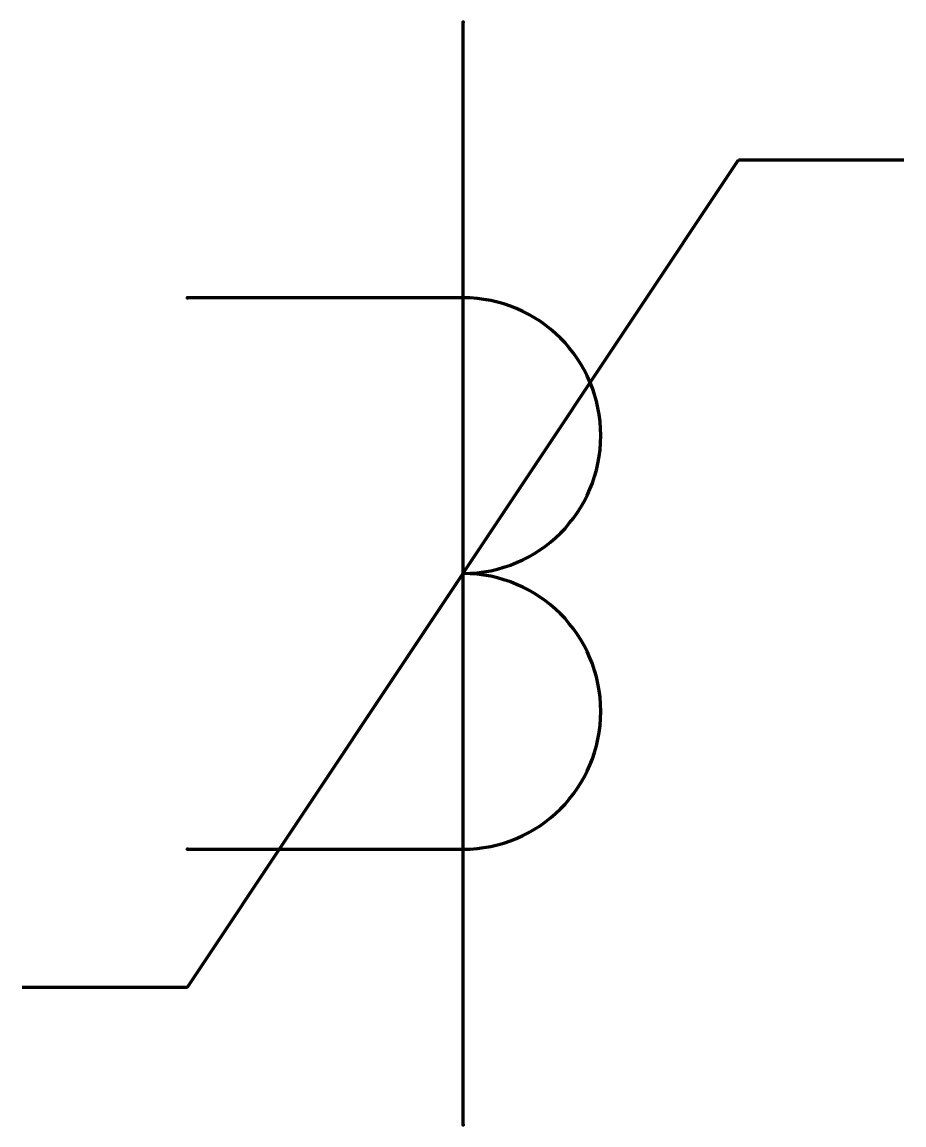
# Model space of a CAD drawing. Header units: millimetres. Extents: x 0 to 16, y -2.5 to 17.5.
import ezdxf

# ---------------------------------------------------------------- set-up
doc = ezdxf.new("R2010")
doc.units = ezdxf.units.MM
doc.layers.get('0').update_dxf_attribs({"linetype": 'CONTINUOUS', "lineweight": 0})

msp = doc.modelspace()

# ---------------------------------------------------------------- linework, layer by layer
at = {"color": 7, "linetype": 'CONTINUOUS', "lineweight": 70}
for p, q in [((8, -2.5), (8, 17.5)), ((3, 0), (13, 15)), ((13, 15), (16, 15)), ((8, 12.5), (3, 12.5)), ((3, 2.5), (8, 2.5)), ((0, 0), (3, 0))]:
    msp.add_line(p, q, dxfattribs=at)
for centre in [(8, 10), (8, 5)]:
    msp.add_arc(centre, 2.5, 270, 90, dxfattribs=at)
for p in [(8, 17.5), (3, 12.5), (3, 2.5), (8, -2.5)]:
    msp.add_point(p, dxfattribs=at)

doc.saveas('drawing.dxf')
